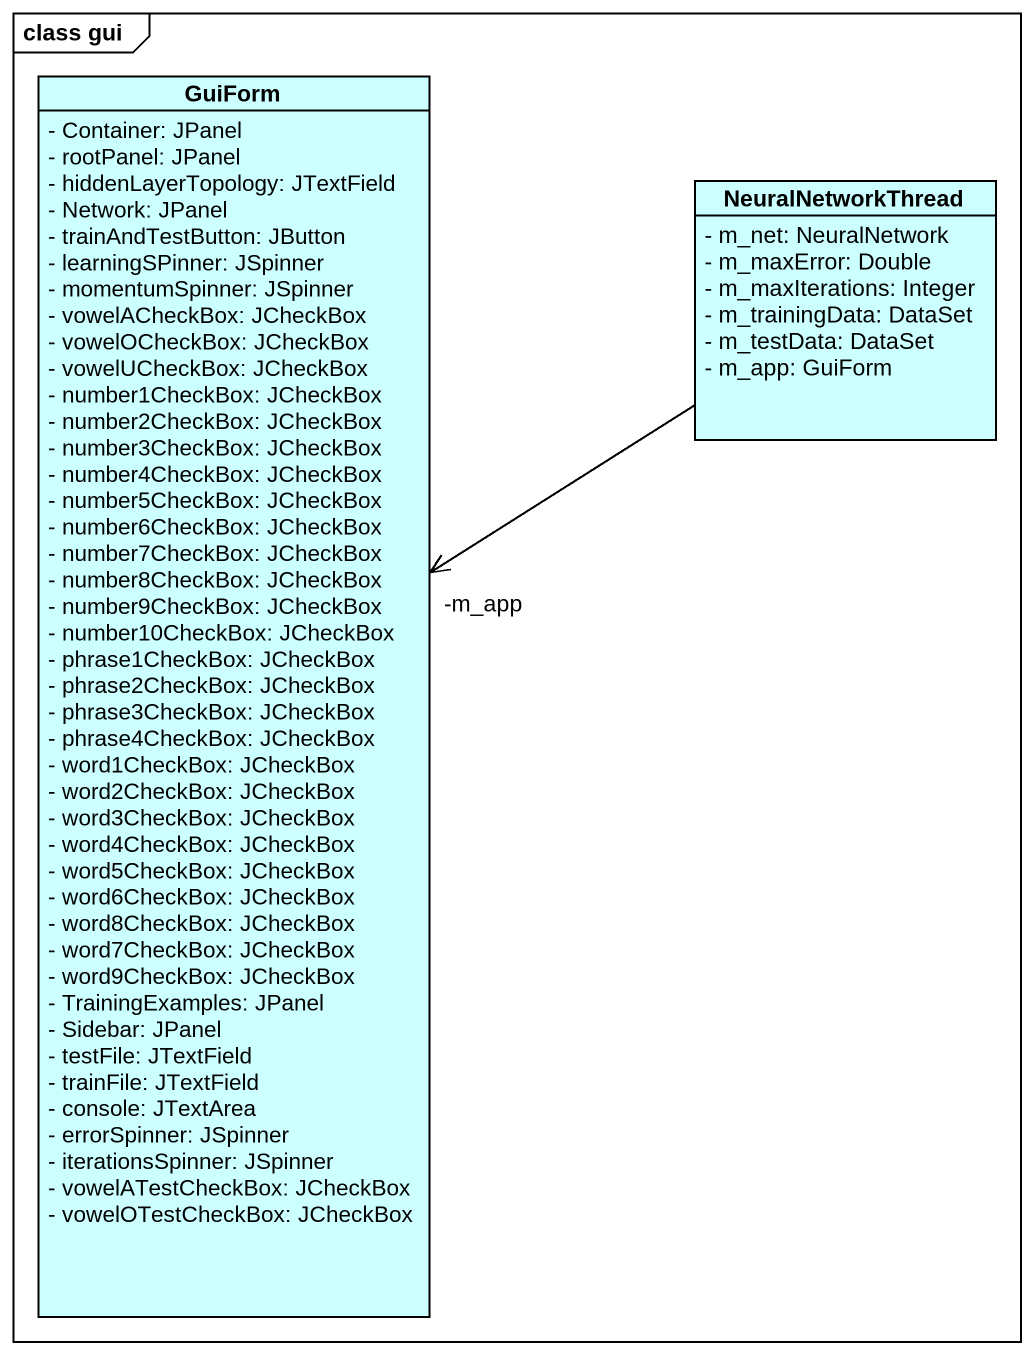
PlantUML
@startuml
mainframe class gui
hide circle
hide empty members
skinparam classAttributeIconSize 0
class GuiForm #CCFFFF {
  - Container: JPanel
  - rootPanel: JPanel
  - hiddenLayerTopology: JTextField
  - Network: JPanel
  - trainAndTestButton: JButton
  - learningSPinner: JSpinner
  - momentumSpinner: JSpinner
  - vowelACheckBox: JCheckBox
  - vowelOCheckBox: JCheckBox
  - vowelUCheckBox: JCheckBox
  - number1CheckBox: JCheckBox
  - number2CheckBox: JCheckBox
  - number3CheckBox: JCheckBox
  - number4CheckBox: JCheckBox
  - number5CheckBox: JCheckBox
  - number6CheckBox: JCheckBox
  - number7CheckBox: JCheckBox
  - number8CheckBox: JCheckBox
  - number9CheckBox: JCheckBox
  - number10CheckBox: JCheckBox
  - phrase1CheckBox: JCheckBox
  - phrase2CheckBox: JCheckBox
  - phrase3CheckBox: JCheckBox
  - phrase4CheckBox: JCheckBox
  - word1CheckBox: JCheckBox
  - word2CheckBox: JCheckBox
  - word3CheckBox: JCheckBox
  - word4CheckBox: JCheckBox
  - word5CheckBox: JCheckBox
  - word6CheckBox: JCheckBox
  - word8CheckBox: JCheckBox
  - word7CheckBox: JCheckBox
  - word9CheckBox: JCheckBox
  - TrainingExamples: JPanel
  - Sidebar: JPanel
  - testFile: JTextField
  - trainFile: JTextField
  - console: JTextArea
  - errorSpinner: JSpinner
  - iterationsSpinner: JSpinner
  - vowelATestCheckBox: JCheckBox
  - vowelOTestCheckBox: JCheckBox
}
class NeuralNetworkThread #CCFFFF {
  - m_net: NeuralNetwork
  - m_maxError: Double
  - m_maxIterations: Integer
  - m_trainingData: DataSet
  - m_testData: DataSet
  - m_app: GuiForm
}
NeuralNetworkThread --> "-m_app" GuiForm
@enduml
